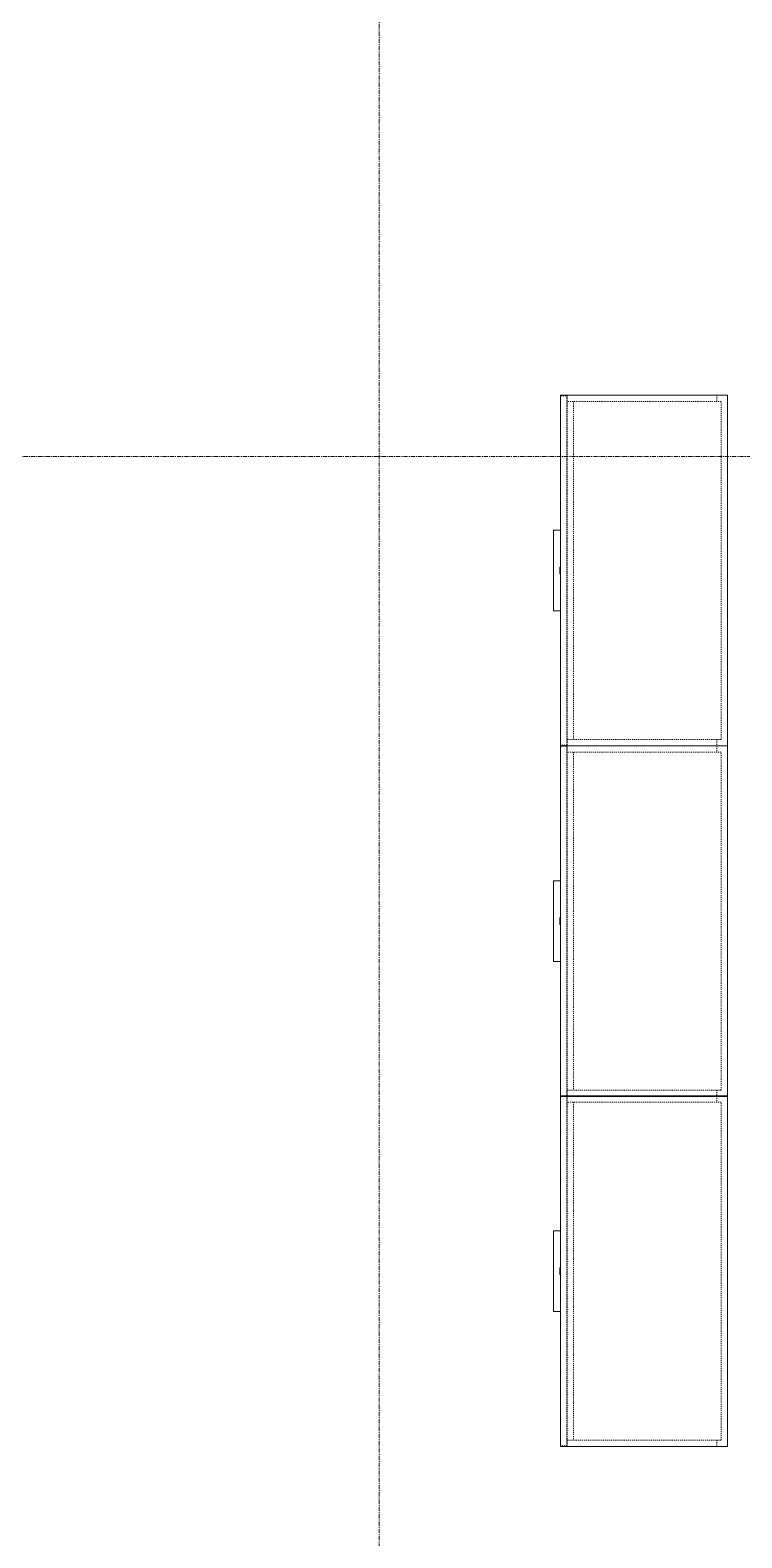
# Model space of a CAD drawing. Header units: inches. Extents: x 29752 to 31446, y 4278 to 5722.
# Drawn here: x 30802.5 to 30887.8, y 5217.8 to 5398.4 of the extents above; entities that cross this region are included whole.
import ezdxf

# ---------------------------------------------------------------- set-up
doc = ezdxf.new("R2010")
doc.units = ezdxf.units.IN
doc.header["$MEASUREMENT"] = 0
doc.linetypes.add('Dash', pattern=[0.25, 0.125, -0.125])
doc.linetypes.add('Grid Line 1_2_', pattern=[0.875, 0.5, -0.125, 0.125, -0.125])
for name, color, linetype, lineweight in [('I-FURN', 30, 'Continuous', 9), ('I-FURN-HDLN', 30, 'Dash', 9), ('S-GRID', 1, 'Continuous', 9)]:
    doc.layers.add(name, color=color, linetype=linetype, lineweight=lineweight)

# ---------------------------------------------------------------- blocks, each defined once
blk = doc.blocks.new('Storage-Teknion-PLDCS_Counter_Height_Drawer_Cabinet_Standard-R2015 - Standard-6352142-FIRST FLOOR POWER _ SIGNAL')
at = {"layer": 'I-FURN'}
for p, q in [((21, 10), (-21, 10)), ((-21, 10), (-21, -10)), ((21, -10), (21, 10)), ((-21, -10), (21, -10)), ((4.84, -10), (-4.84, -10)), ((-4.84, -10), (-4.84, -10.87)), ((0.4, -10), (-0.4, -10)), ((-0.4, -10), (-0.4, -10.1)), ((-0.4, -10), (-0.4, -10.1)), ((-0.4, -10.1), (0.4, -10.1)), ((-0.4, -10.1), (0.4, -10.1)), ((0.4, -10.1), (0.4, -10)), ((0.4, -10.1), (0.4, -10)), ((4.84, -10.87), (4.84, -10)), ((-4.84, -10.87), (4.84, -10.87))]:
    blk.add_line(p, q, dxfattribs=at)
at = {"layer": 'I-FURN-HDLN'}
for p, q in [((-20.25, 9.25), (-20.25, -9.2)), ((20.25, 9.25), (-20.25, 9.25)), ((20.25, -9.2), (20.25, 9.25)), ((-21, 8.73), (-20.25, 8.73)), ((20.25, 8.73), (21, 8.73)), ((-20.25, -8.45), (20.25, -8.45)), ((-21, -9.2), (21, -9.2)), ((-20.94, -9.25), (20.94, -9.25)), ((-20.94, -10), (-20.94, -9.25)), ((20.94, -9.25), (20.94, -10))]:
    blk.add_line(p, q, dxfattribs=at)

msp = doc.modelspace()

# ---------------------------------------------------------------- linework, layer by layer
at = {"layer": 'S-GRID', "linetype": 'Grid Line 1_2_'}
for p, q in [((30844.36, 4277.77), (30844.36, 5698.13)), ((31446.27, 5347.34), (29775.66, 5347.34))]:
    msp.add_line(p, q, dxfattribs=at)

# ---------------------------------------------------------------- block references
at = {"layer": 'I-FURN', "rotation": 269.9999999999997}
for p in [(30876.1, 5333.7), (30876.1, 5291.7), (30876.1, 5249.76)]:
    msp.add_blockref('Storage-Teknion-PLDCS_Counter_Height_Drawer_Cabinet_Standard-R2015 - Standard-6352142-FIRST FLOOR POWER _ SIGNAL', p, dxfattribs=at)

doc.saveas('drawing.dxf')
